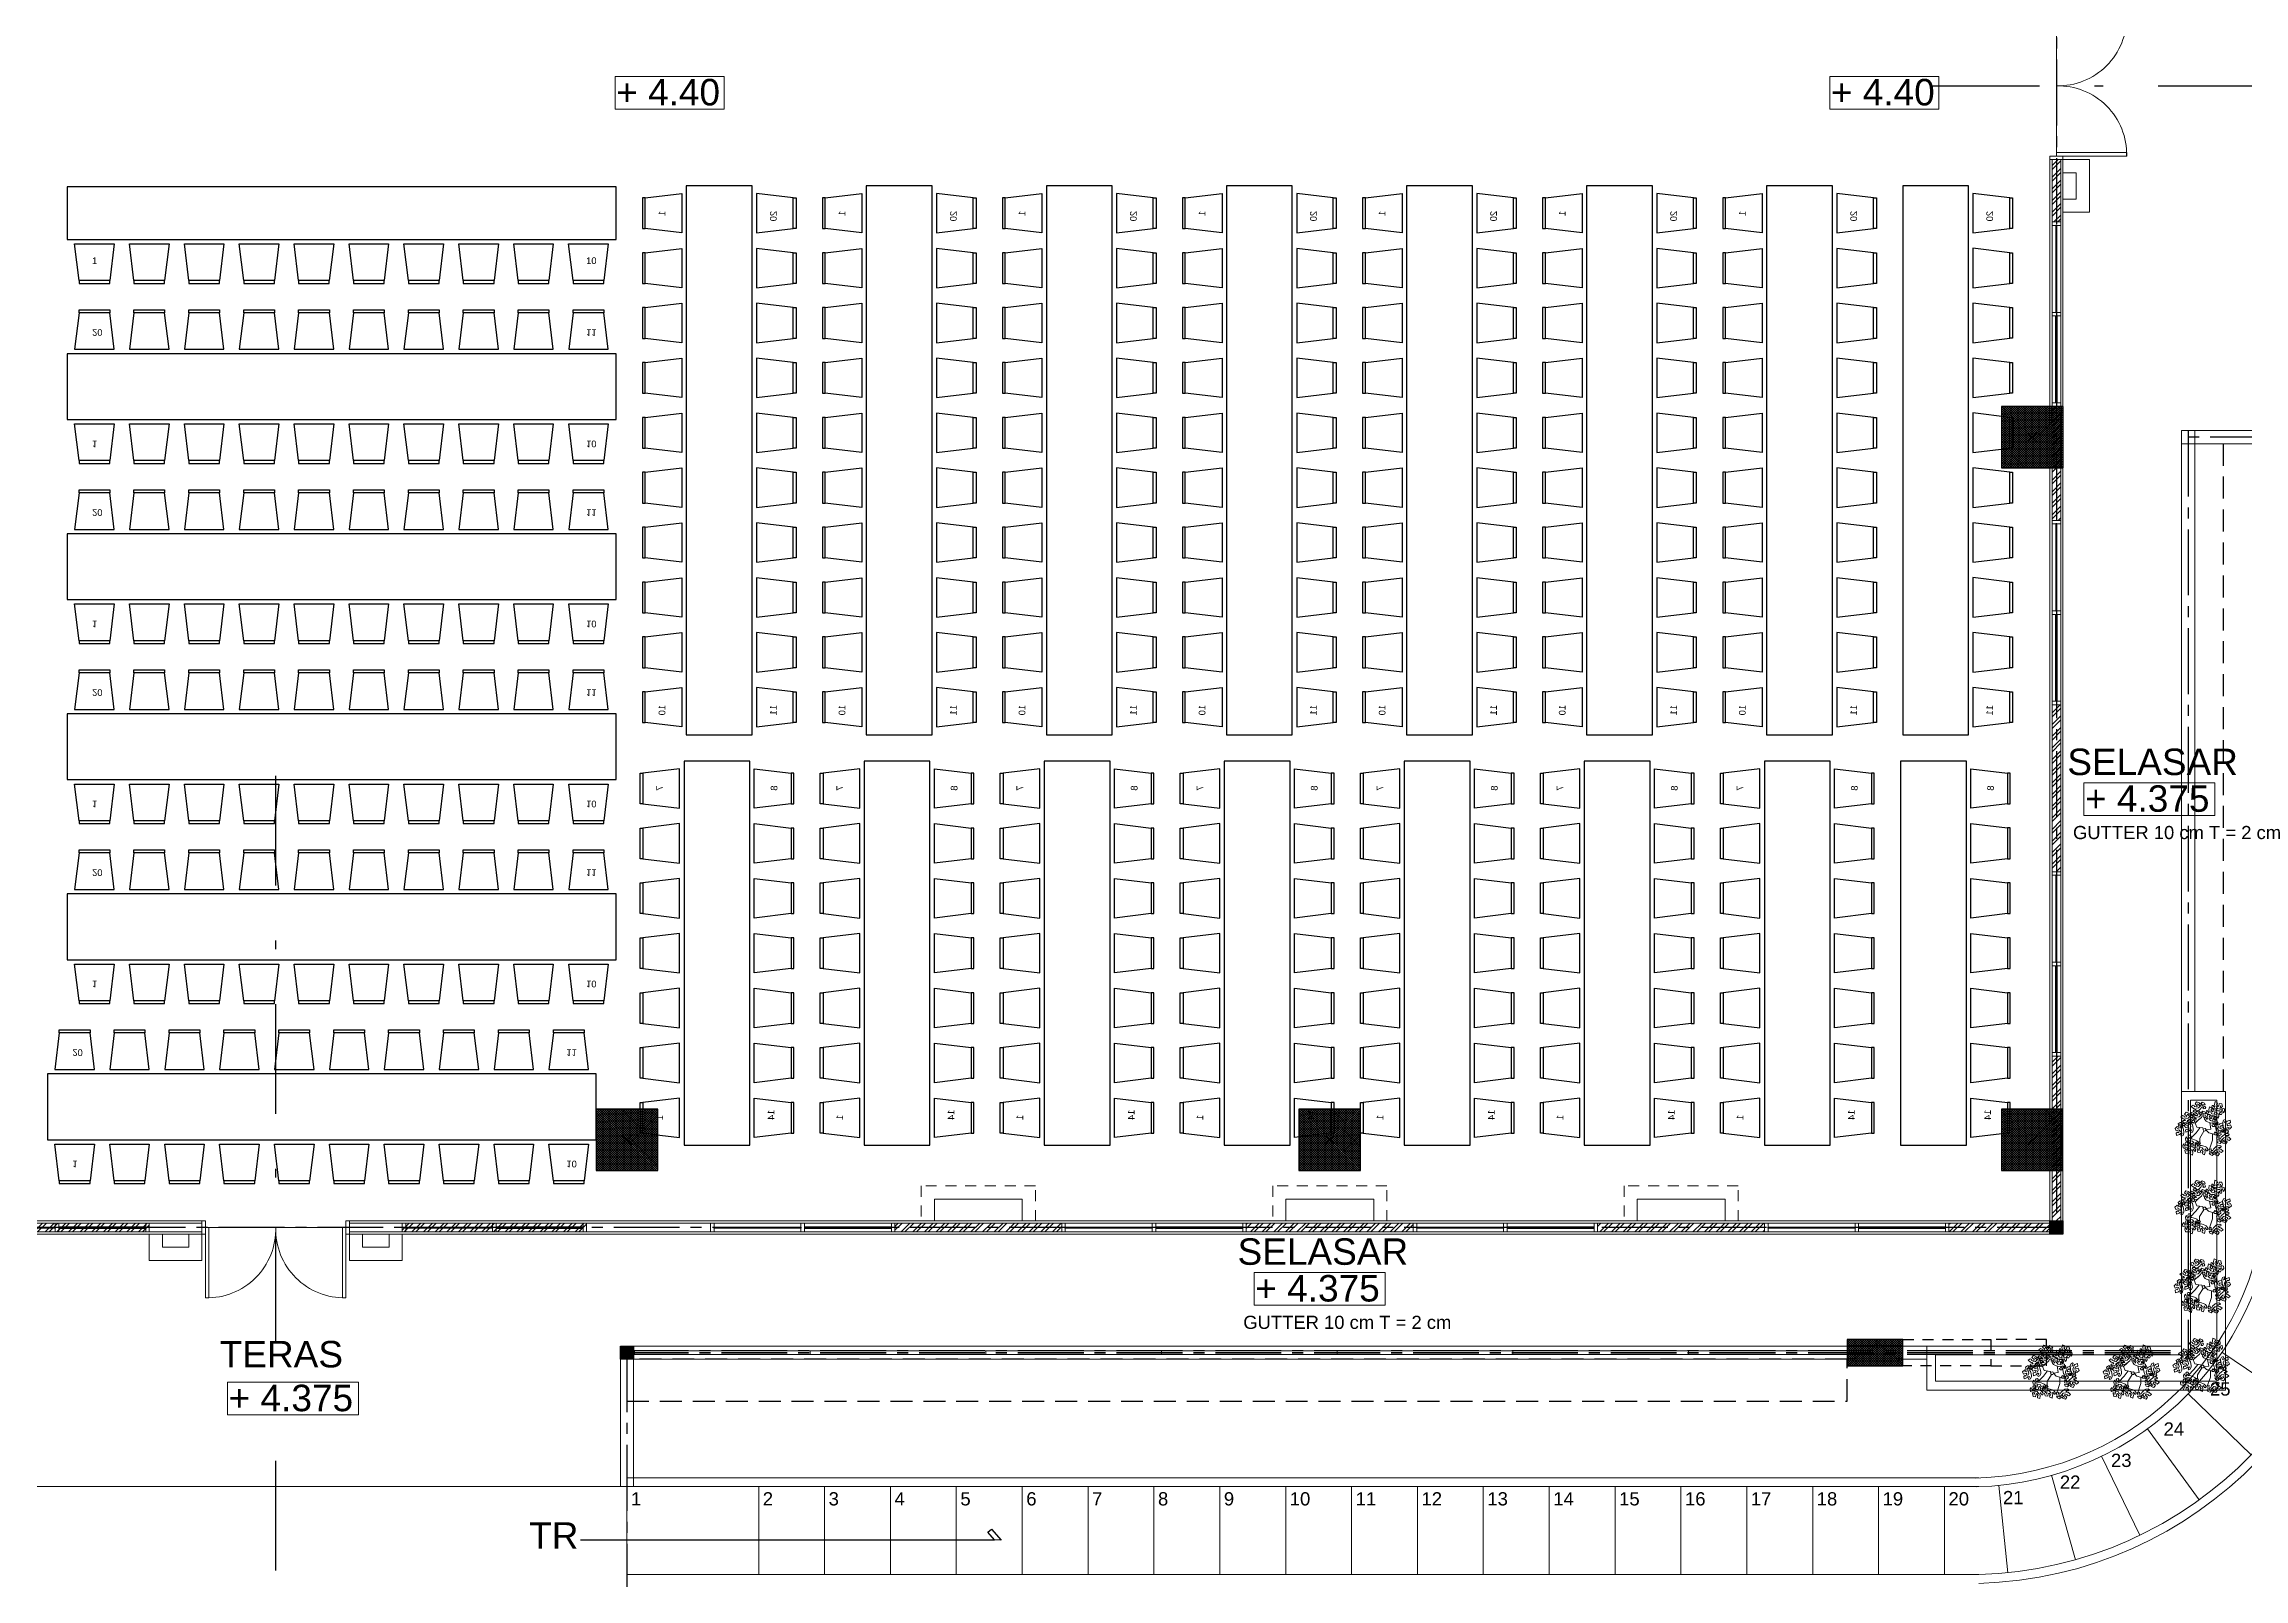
# Model space of a CAD drawing. Header units: inches. Extents: x 249 to 1192, y -18 to 440.
# Drawn here: x 780.75 to 805.8, y 189.37 to 206.85 of the extents above; entities that cross this region are included whole.
import ezdxf

# ---------------------------------------------------------------- set-up
doc = ezdxf.new("R2010")
doc.units = ezdxf.units.IN
doc.header["$MEASUREMENT"] = 0
for name, pattern in [('CENTER2', [1.125, 0.75, -0.125, 0.125, -0.125]), ('DASHDOT', [1, 0.5, -0.25, 0, -0.25]), ('DASHED2', [0.375, 0.25, -0.125]), ('HIDDEN2', [0.1875, 0.125, -0.0625])]:
    doc.linetypes.add(name, pattern=pattern)
for name, color, linetype, lineweight in [('ARSIR BETON', 8, 'Continuous', 0), ('BESI', 201, 'Continuous', 0), ('DIMENSI', 85, 'Continuous', 20), ('DINDING', 6, 'Continuous', 0), ('DINDING2', 137, 'Continuous', 20), ('KACA', 141, 'Continuous', 30), ('KUSEN', 16, 'Continuous', 15), ('PARTISI', 113, 'Continuous', 15), ('TEXT (KET. RUANG)', 7, 'Continuous', 5), ('TEXT (KETERANGAN)', 7, 'Continuous', 25), ('VEGETASI', 60, 'Continuous', 0)]:
    doc.layers.add(name, color=color, linetype=linetype, lineweight=lineweight)
for name, color, linetype in [('ARSIR DINDING', 64, 'Continuous'), ('AS', 15, 'CENTER2'), ('ATAP', 123, 'Continuous'), ('FURNITURE', 11, 'Continuous'), ('KOLOM', 5, 'Continuous')]:
    doc.layers.add(name, color=color, linetype=linetype)
doc.styles.add('ARIAL', font='arial.ttf')
doc.styles.get("Standard").update_dxf_attribs({"font": 'arial.ttf'})

# ---------------------------------------------------------------- blocks, each defined once
blk = doc.blocks.new('K1')
at = {"layer": 'ARSIR BETON'}
h = blk.add_hatch(dxfattribs=at)
h.set_pattern_fill('ANSI37', color=256, scale=0.15, style=0)
h.set_pattern_definition([(45, (258.37489, 277.120751), (-0.01325825, 0.01325825), []), (135, (258.37489, 277.120751), (-0.01325825, -0.01325825), [])])
h.paths.add_polyline_path([(259.125, 277.171), (259.125, 277.871), (258.425, 277.871), (258.425, 277.171)])
at = {"layer": 'KOLOM'}
blk.add_lwpolyline([(258.425, 277.171), (259.125, 277.171), (259.125, 277.871), (258.425, 277.871)], close=True, dxfattribs=at)
for points in [[(258.725, 277.571), (258.825, 277.471)], [(258.725, 277.471), (258.825, 277.571)]]:
    blk.add_lwpolyline(points, dxfattribs=at)
blk = doc.blocks.new('P1')
for points in [[(-56.664, 234.186), (-56.664, 234.986), (-56.624, 234.986), (-56.624, 234.186), (-56.664, 234.186)], [(-55.064, 234.186), (-55.064, 234.986), (-55.104, 234.986), (-55.104, 234.186), (-55.064, 234.186)], [(-56.664, 234.186), (-55.864, 234.186)], [(-55.064, 234.186), (-55.864, 234.186)]]:
    blk.add_lwpolyline(points)
for points in [[(-56.704, 234.111), (-56.664, 234.111), (-56.664, 234.261), (-56.704, 234.261)], [(-55.024, 234.111), (-55.064, 234.111), (-55.064, 234.261), (-55.024, 234.261)]]:
    blk.add_lwpolyline(points, close=True)
for centre, start, end in [((-56.644, 234.206), 358.5312, 91.4688), ((-55.084, 234.206), 88.5312, 181.4688)]:
    blk.add_arc(centre, 0.78, start, end)
blk = doc.blocks.new('+4375')
at = {"layer": 'TEXT (KET. RUANG)', "color": 1}
blk.add_lwpolyline([(875.846, 246.832), (877.335, 246.832), (877.335, 246.459), (875.846, 246.459)], close=True, dxfattribs=at)
at = {"layer": 'TEXT (KET. RUANG)'}
blk.add_text('+ 4.375', height=0.3015, dxfattribs=at).set_placement((875.858, 246.502))
blk = doc.blocks.new('ELV.+4.40')
at = {"layer": 'TEXT (KET. RUANG)', "color": 1}
blk.add_lwpolyline([(5.397, 254.086), (6.64, 254.086), (6.64, 253.713), (5.397, 253.713)], close=True, dxfattribs=at)
at = {"layer": 'TEXT (KET. RUANG)'}
blk.add_text('+ 4.40', height=0.3015, dxfattribs=at).set_placement((5.409, 253.756))
blk = doc.blocks.new('K2')
at = {"layer": 'ARSIR BETON'}
h = blk.add_hatch(dxfattribs=at)
h.set_pattern_fill('ANSI37', color=256, scale=0.1, style=0)
h.set_pattern_definition([(45, (-38.743626, 268.082874), (-0.0088388, 0.0088388), []), (135, (-38.743626, 268.082874), (-0.0088388, -0.0088388), [])])
h.paths.add_polyline_path([(-38.594, 268.233), (-38.744, 268.233), (-38.744, 268.083), (-38.594, 268.083)])
at = {"layer": 'KOLOM'}
blk.add_lwpolyline([(-38.744, 268.083), (-38.594, 268.083), (-38.594, 268.233), (-38.744, 268.233)], close=True, dxfattribs=at)
blk = doc.blocks.new('BRANCHT', base_point=(1.548, 0.551))
for p, q in [((1.511, 0.64), (1.524, 0.662)), ((1.526, 0.607), (1.511, 0.64)), ((1.524, 0.662), (1.551, 0.661)), ((1.55, 0.627), (1.526, 0.607)), ((1.536, 0.471), (1.537, 0.5)), ((1.554, 0.427), (1.536, 0.471)), ((1.537, 0.5), (1.552, 0.572)), ((1.57, 0.598), (1.55, 0.627)), ((1.551, 0.661), (1.582, 0.622)), ((1.551, 0.661), (1.551, 0.661)), ((1.552, 0.572), (1.57, 0.598)), ((1.572, 0.474), (1.594, 0.431)), ((1.606, 0.467), (1.572, 0.474)), ((1.573, 0.682), (1.611, 0.684)), ((1.599, 0.643), (1.573, 0.682)), ((1.582, 0.622), (1.599, 0.643)), ((1.594, 0.431), (1.585, 0.414)), ((1.599, 0.582), (1.587, 0.538)), ((1.587, 0.538), (1.607, 0.492)), ((1.62, 0.64), (1.599, 0.582)), ((1.599, 0.582), (1.668, 0.562)), ((1.626, 0.447), (1.606, 0.467)), ((1.611, 0.684), (1.648, 0.656)), ((1.636, 0.537), (1.625, 0.526)), ((1.625, 0.526), (1.644, 0.481)), ((1.68, 0.427), (1.626, 0.447)), ((1.648, 0.656), (1.636, 0.607)), ((1.636, 0.607), (1.644, 0.59)), ((1.69, 0.518), (1.636, 0.537)), ((1.644, 0.59), (1.667, 0.602)), ((1.644, 0.481), (1.663, 0.492)), ((1.663, 0.492), (1.686, 0.474)), ((1.667, 0.602), (1.71, 0.563)), ((1.667, 0.602), (1.667, 0.602)), ((1.686, 0.474), (1.68, 0.427)), ((1.71, 0.563), (1.69, 0.518)), ((1.585, 0.414), (1.554, 0.427))]:
    blk.add_line(p, q)
blk = doc.blocks.new('T36')
for p, q in [((-0.111, -0.002), (-0.091, 0.108)), ((-0.017, 0.011), (-0.027, -0.001)), ((0.004, 0.007), (-0.017, 0.011)), ((0.016, -0.003), (0.004, 0.007)), ((0.016, -0.003), (0.026, 0.019)), ((0.026, 0.019), (0.124, 0.032)), ((0.07, 0.025), (0.136, -0.06)), ((0.151, 0.1), (0.083, 0.163)), ((0.124, 0.032), (0.151, 0.1)), ((-0.074, -0.06), (-0.174, -0.088)), ((-0.138, -0.078), (-0.138, -0.185)), ((-0.138, -0.185), (-0.081, -0.353)), ((-0.028, -0.013), (-0.111, -0.002)), ((-0.028, -0.013), (-0.074, -0.06)), ((-0.027, -0.001), (-0.028, -0.013)), ((-0.028, -0.013), (-0.026, -0.024)), ((-0.026, -0.024), (-0.018, -0.031)), ((-0.018, -0.031), (-0.001, -0.034)), ((-0.001, -0.034), (0.004, -0.034)), ((0.004, -0.034), (0.013, -0.024)), ((0.004, -0.034), (0.075, -0.149)), ((0.013, -0.024), (0.02, -0.01)), ((0.02, -0.01), (0.016, -0.003)), ((0.075, -0.149), (0.073, -0.293)), ((0.136, -0.06), (0.229, -0.154))]:
    blk.add_line(p, q)
at = {"xscale": 0.8515584, "yscale": 0.8515584, "zscale": 0.8515584}
for p, rotation in [((-0.215, 0.309), 120), ((-0.121, 0.222), 120), ((0.068, 0.33), 59.99999999999999), ((-0.318, 0.042), 180), ((-0.195, 0), 180), ((-0.095, 0.107), 120), ((0.06, 0.183), 59.99999999999999), ((0.243, 0.158), 59.99999999999999), ((-0.298, -0.123), 240), ((-0.168, -0.321), 240), ((0.029, -0.277), 299.9999999999999), ((0.187, -0.168), 299.9999999999999), ((0.233, -0.285), 299.9999999999999)]:
    blk.add_blockref('BRANCHT', p, dxfattribs=dict(at, rotation=rotation))
for p in [(0.192, 0.052), (0.348, -0.001)]:
    blk.add_blockref('BRANCHT', p, dxfattribs=at)
blk = doc.blocks.new('LANTAI 2')
at = {"layer": 'ARSIR BETON'}
h = blk.add_hatch(dxfattribs=at)
h.set_pattern_fill('ANSI37', color=256, scale=0.15, style=0)
h.set_pattern_definition([(135, (725.635014, 175.663672), (0.01325825, 0.01325825), []), (45, (725.635014, 175.663672), (0.01325825, -0.01325825), [])])
h.paths.add_polyline_path([(725.635, 175.964), (725, 175.964), (725, 175.664), (725.635, 175.664)])
at = {"layer": 'ARSIR DINDING'}
h = blk.add_hatch(dxfattribs=at)
h.set_pattern_fill('ANSI32', color=256, scale=0.25, style=0)
h.set_pattern_definition([(45, (727.33308, 177.314185), (-0.06629126, 0.06629126), []), (45, (727.377275, 177.314185), (-0.06629126, 0.06629126), [])])
h.paths.add_polyline_path([(727.333, 181.29), (727.433, 181.29), (727.433, 183.191), (727.333, 183.191)])
h.paths.add_polyline_path([(727.433, 179.191), (727.333, 179.191), (727.333, 177.314), (727.433, 177.314)])
h.paths.add_polyline_path([(727.433, 186.589), (727.333, 186.589), (727.333, 185.291), (727.433, 185.291)])
h.paths.add_polyline_path([(727.333, 188.689), (727.433, 188.689), (727.433, 189.399), (727.333, 189.399)])
h = blk.add_hatch(dxfattribs=at)
h.set_pattern_fill('ANSI32', color=256, scale=0.25, style=0)
h.set_pattern_definition([(45, (694.75834, 177.189185), (-0.0662913, 0.0662913), []), (45, (694.80253, 177.189185), (-0.0662913, 0.0662913), [])])
h.paths.add_polyline_path([(696.058, 177.189), (694.758, 177.189), (694.758, 177.289), (696.058, 177.289)])
h.paths.add_polyline_path([(698.158, 177.189), (700.058, 177.189), (700.058, 177.289), (698.158, 177.289)])
h.paths.add_polyline_path([(703.569, 177.289), (703.569, 177.189), (705.669, 177.189), (705.669, 177.289)])
h = blk.add_hatch(dxfattribs=at)
h.set_pattern_fill('ANSI32', color=256, scale=0.25, style=0)
h.set_pattern_definition([(45, (707.94859, 177.189185), (-0.06629126, 0.06629126), []), (45, (707.99279, 177.189185), (-0.06629126, 0.06629126), [])])
h.paths.add_polyline_path([(714.159, 177.189), (716.059, 177.189), (716.059, 177.289), (714.159, 177.289)])
h.paths.add_polyline_path([(718.159, 177.189), (720.06, 177.189), (720.06, 177.289), (718.159, 177.289)])
h.paths.add_polyline_path([(722.159, 177.189), (724.06, 177.189), (724.06, 177.289), (722.159, 177.289)])
h.paths.add_polyline_path([(726.16, 177.189), (727.308, 177.189), (727.308, 177.289), (726.16, 177.289)])
h.paths.add_polyline_path([(708.549, 177.289), (708.549, 177.189), (710.648, 177.189), (710.648, 177.289)])
at = {"linetype": 'HIDDEN2'}
for points in [[(726.636, 175.664), (725.635, 175.664), (725.635, 175.964), (726.636, 175.964)], [(727.271, 175.964), (726.636, 175.964), (726.636, 175.664), (727.271, 175.664)]]:
    blk.add_lwpolyline(points, close=True, dxfattribs=at)
blk.add_lwpolyline([(710.579, 173.682), (715.293, 173.682), (715.218, 173.77), (715.258, 173.805), (715.367, 173.678), (715.293, 173.682)])
at = {"layer": 'AS'}
blk.add_line((728.883, 186.314), (728.883, 175.739), dxfattribs=at)
for points in [[(727.383, 205.164), (727.383, 177.239)], [(737.758, 186.239), (728.808, 186.239)], [(727.458, 177.239), (688.933, 177.239)], [(711.108, 175.889), (711.108, 169.589)], [(728.683, 175.834), (711.108, 175.834)], [(728.683, 175.814), (711.108, 175.814)], [(728.683, 175.794), (711.108, 175.794)]]:
    blk.add_lwpolyline(points, dxfattribs=at)
at = {"layer": 'ATAP', "linetype": 'DASHED2'}
blk.add_line((729.283, 186.164), (729.283, 178.789), dxfattribs=at)
blk.add_lwpolyline([(725, 175.739), (711.108, 175.739), (711.108, 175.264), (725, 175.264)], close=True, dxfattribs=at)
at = {"layer": 'BESI'}
for points in [[(711.183, 175.794), (725, 175.794), (725, 175.834), (711.183, 175.834)], [(711.195, 175.794), (713.195, 175.794), (713.195, 175.834), (711.195, 175.834)], [(713.195, 175.834), (715.195, 175.834), (715.195, 175.794), (713.195, 175.794)], [(715.195, 175.794), (717.195, 175.794), (717.195, 175.834), (715.195, 175.834)], [(717.195, 175.834), (719.195, 175.834), (719.195, 175.794), (717.195, 175.794)], [(719.195, 175.794), (721.195, 175.794), (721.195, 175.834), (719.195, 175.834)], [(721.195, 175.834), (723.195, 175.834), (723.195, 175.794), (721.195, 175.794)], [(723.195, 175.794), (725, 175.794), (725, 175.834), (723.195, 175.834)]]:
    blk.add_lwpolyline(points, close=True, dxfattribs=at)
at = {"layer": 'DINDING'}
for p, q in [((728.808, 186.314), (728.808, 175.739)), ((728.958, 186.314), (728.958, 178.789))]:
    blk.add_line(p, q, dxfattribs=at)
for points in [[(727.308, 189.399), (727.458, 189.399), (727.458, 177.314), (727.308, 177.314)], [(727.758, 189.399), (727.758, 188.799), (727.458, 188.799), (727.458, 189.399)], [(727.609, 189.25), (727.609, 188.949), (727.608, 188.949), (727.608, 189.25)], [(725.908, 175.389), (729.308, 175.389), (729.308, 178.789), (728.808, 178.789), (728.808, 175.889), (725.908, 175.889)], [(726.008, 175.489), (729.208, 175.489), (729.208, 178.689), (728.908, 178.689), (728.908, 175.789), (726.008, 175.789)], [(694.758, 177.164), (706.269, 177.164), (706.269, 177.314), (694.758, 177.314)], [(706.269, 176.864), (705.669, 176.864), (705.669, 177.164), (706.269, 177.164)], [(707.949, 177.314), (727.308, 177.314), (727.308, 177.164), (707.949, 177.164)], [(707.949, 176.864), (708.549, 176.864), (708.549, 177.164), (707.949, 177.164)], [(706.12, 177.014), (705.819, 177.014), (705.819, 177.015), (706.12, 177.015)], [(708.098, 177.014), (708.399, 177.014), (708.399, 177.015), (708.098, 177.015)], [(711.033, 174.289), (711.183, 174.289), (711.183, 175.739), (711.033, 175.739)], [(711.108, 173.288), (712.608, 173.288), (712.608, 174.289), (711.108, 174.289)]]:
    blk.add_lwpolyline(points, close=True, dxfattribs=at)
for points in [[(727.608, 189.25), (727.458, 189.25)], [(727.609, 188.949), (727.458, 188.949)], [(737.758, 186.314), (728.808, 186.314)], [(737.758, 186.164), (728.808, 186.164)], [(705.819, 177.014), (705.819, 177.164)], [(706.12, 177.015), (706.12, 177.164)], [(708.098, 177.015), (708.098, 177.164)], [(708.399, 177.014), (708.399, 177.164)], [(725.908, 175.889), (711.108, 175.889)], [(725.908, 175.739), (711.108, 175.739)], [(729.268, 175.82), (730.096, 175.259)], [(728.883, 175.347), (729.6, 174.651)], [(728.421, 174.948), (729.007, 174.138)], [(727.898, 174.636), (728.333, 173.736)], [(726.498, 174.389), (711.108, 174.389)], [(727.327, 174.419), (727.6, 173.457)], [(711.108, 174.289), (703.109, 174.289)], [(726.498, 174.289), (711.108, 174.289)], [(711.108, 174.245), (711.108, 173.089)], [(712.608, 174.289), (713.358, 174.289), (713.358, 173.288), (712.608, 173.288), (712.608, 174.289)], [(714.108, 174.289), (713.358, 174.289), (713.358, 173.288), (714.108, 173.288), (714.108, 174.289)], [(714.108, 174.289), (714.858, 174.289), (714.858, 173.288), (714.108, 173.288), (714.108, 174.289)], [(715.608, 174.289), (714.858, 174.289), (714.858, 173.288), (715.608, 173.288), (715.608, 174.289)], [(715.608, 174.289), (716.358, 174.289), (716.358, 173.288), (715.608, 173.288), (715.608, 174.289)], [(717.108, 174.289), (716.358, 174.289), (716.358, 173.288), (717.108, 173.288), (717.108, 174.289)], [(717.108, 174.289), (717.858, 174.289), (717.858, 173.288), (717.108, 173.288), (717.108, 174.289)], [(718.608, 174.289), (717.858, 174.289), (717.858, 173.288), (718.608, 173.288), (718.608, 174.289)], [(718.608, 174.289), (719.358, 174.289), (719.358, 173.288), (718.608, 173.288), (718.608, 174.289)], [(720.108, 174.289), (719.358, 174.289), (719.358, 173.288), (720.108, 173.288), (720.108, 174.289)], [(720.108, 174.289), (720.858, 174.289), (720.858, 173.288), (720.108, 173.288), (720.108, 174.289)], [(721.608, 174.289), (720.858, 174.289), (720.858, 173.288), (721.608, 173.288), (721.608, 174.289)], [(721.608, 174.289), (722.358, 174.289), (722.358, 173.288), (721.608, 173.288), (721.608, 174.289)], [(723.108, 174.289), (722.358, 174.289), (722.358, 173.288), (723.108, 173.288), (723.108, 174.289)], [(723.108, 174.289), (723.858, 174.289), (723.858, 173.288), (723.108, 173.288), (723.108, 174.289)], [(724.608, 174.289), (723.858, 174.289), (723.858, 173.288), (724.608, 173.288), (724.608, 174.289)], [(724.608, 174.289), (725.358, 174.289), (725.358, 173.288), (724.608, 173.288), (724.608, 174.289)], [(726.108, 174.289), (725.358, 174.289), (725.358, 173.288), (726.108, 173.288), (726.108, 174.289)], [(726.728, 174.304), (726.83, 173.309)], [(726.498, 173.288), (711.108, 173.288)]]:
    blk.add_lwpolyline(points, dxfattribs=at)
for points in [[(726.498, 173.288, 0.406069), (730.872, 177.786), (730.872, 185.839)], [(726.498, 171.438, 0.398259), (732.722, 177.786), (732.722, 185.839)], [(726.501, 173.188, 0.406069), (730.972, 177.786), (730.972, 185.839)], [(726.598, 169.689, 0.406069), (734.472, 177.786), (734.472, 185.839)], [(726.601, 169.589, 0.406069), (734.572, 177.786), (734.572, 185.839)], [(726.467, 174.387, 0.406069), (729.772, 177.786), (729.772, 178.996)], [(726.47, 174.287, 0.406069), (729.872, 177.786), (729.872, 178.996)]]:
    blk.add_lwpolyline(points, format="xyb", dxfattribs=at)
at = {"layer": 'DINDING2'}
for points in [[(727.333, 189.399), (727.433, 189.399), (727.433, 177.314), (727.333, 177.314)], [(727.433, 185.291), (727.433, 186.439), (727.333, 186.439), (727.333, 185.291)], [(727.433, 181.29), (727.433, 183.191), (727.333, 183.191), (727.333, 181.29)], [(702.158, 177.189), (706.269, 177.189), (706.269, 177.289), (702.158, 177.289)], [(707.949, 177.289), (712.059, 177.289), (712.059, 177.189), (707.949, 177.189)], [(714.159, 177.189), (716.059, 177.189), (716.059, 177.289), (714.159, 177.289)], [(718.159, 177.189), (720.06, 177.189), (720.06, 177.289), (718.159, 177.289)], [(722.159, 177.189), (724.06, 177.189), (724.06, 177.289), (722.159, 177.289)], [(726.16, 177.189), (727.308, 177.189), (727.308, 177.289), (726.16, 177.289)]]:
    blk.add_lwpolyline(points, close=True, dxfattribs=at)
at = {"layer": 'KACA'}
for points in [[(727.378, 188.649), (727.378, 187.659), (727.388, 187.659), (727.388, 188.649)], [(727.378, 186.629), (727.378, 187.619), (727.388, 187.619), (727.388, 186.629)], [(727.378, 185.251), (727.378, 184.261), (727.388, 184.261), (727.388, 185.251)], [(727.378, 183.231), (727.378, 184.221), (727.388, 184.221), (727.388, 183.231)], [(727.378, 181.25), (727.378, 180.261), (727.388, 180.261), (727.388, 181.25)], [(727.378, 179.231), (727.378, 180.221), (727.388, 180.221), (727.388, 179.231)], [(703.609, 177.244), (704.599, 177.244), (704.599, 177.234), (703.609, 177.234)], [(705.629, 177.244), (704.639, 177.244), (704.639, 177.234), (705.629, 177.234)], [(708.589, 177.244), (709.578, 177.244), (709.578, 177.234), (708.589, 177.234)], [(710.608, 177.244), (709.618, 177.244), (709.618, 177.234), (710.608, 177.234)], [(712.099, 177.244), (713.089, 177.244), (713.089, 177.234), (712.099, 177.234)], [(714.119, 177.244), (713.129, 177.244), (713.129, 177.234), (714.119, 177.234)], [(716.099, 177.244), (717.089, 177.244), (717.089, 177.234), (716.099, 177.234)], [(718.119, 177.244), (717.129, 177.244), (717.129, 177.234), (718.119, 177.234)], [(720.1, 177.244), (721.089, 177.244), (721.089, 177.234), (720.1, 177.234)], [(722.119, 177.244), (721.129, 177.244), (721.129, 177.234), (722.119, 177.234)], [(724.1, 177.244), (725.09, 177.244), (725.09, 177.234), (724.1, 177.234)], [(726.12, 177.244), (725.13, 177.244), (725.13, 177.234), (726.12, 177.234)]]:
    blk.add_lwpolyline(points, close=True, dxfattribs=at)
at = {"layer": 'KOLOM'}
blk.add_lwpolyline([(725.635, 175.964), (725, 175.964), (725, 175.664), (725.635, 175.664)], close=True, dxfattribs=at)
at = {"layer": 'KUSEN'}
for points in [[(727.433, 188.689), (727.333, 188.689), (727.333, 188.649), (727.433, 188.649), (727.433, 188.689)], [(727.433, 187.659), (727.333, 187.659), (727.333, 187.619), (727.433, 187.619), (727.433, 187.659)], [(727.433, 186.629), (727.333, 186.629), (727.333, 186.589), (727.433, 186.589), (727.433, 186.629)], [(727.433, 185.291), (727.333, 185.291), (727.333, 185.251), (727.433, 185.251), (727.433, 185.291)], [(727.433, 184.261), (727.333, 184.261), (727.333, 184.221), (727.433, 184.221), (727.433, 184.261)], [(727.433, 183.231), (727.333, 183.231), (727.333, 183.191), (727.433, 183.191), (727.433, 183.231)], [(727.433, 181.25), (727.333, 181.25), (727.333, 181.29), (727.433, 181.29), (727.433, 181.25)], [(727.433, 180.221), (727.333, 180.221), (727.333, 180.261), (727.433, 180.261), (727.433, 180.221)], [(727.433, 179.191), (727.333, 179.191), (727.333, 179.231), (727.433, 179.231), (727.433, 179.191)], [(727.433, 179.231), (727.333, 179.231), (727.333, 179.191), (727.433, 179.191), (727.433, 179.231)], [(704.639, 177.189), (704.639, 177.289), (704.599, 177.289), (704.599, 177.189), (704.639, 177.189)], [(705.669, 177.189), (705.669, 177.289), (705.629, 177.289), (705.629, 177.189), (705.669, 177.189)], [(708.549, 177.189), (708.549, 177.289), (708.589, 177.289), (708.589, 177.189), (708.549, 177.189)], [(709.578, 177.189), (709.578, 177.289), (709.618, 177.289), (709.618, 177.189), (709.578, 177.189)], [(710.608, 177.189), (710.608, 177.289), (710.648, 177.289), (710.648, 177.189), (710.608, 177.189)], [(712.099, 177.189), (712.099, 177.289), (712.059, 177.289), (712.059, 177.189), (712.099, 177.189)], [(713.129, 177.189), (713.129, 177.289), (713.089, 177.289), (713.089, 177.189), (713.129, 177.189)], [(714.159, 177.189), (714.159, 177.289), (714.119, 177.289), (714.119, 177.189), (714.159, 177.189)], [(716.059, 177.189), (716.059, 177.289), (716.099, 177.289), (716.099, 177.189), (716.059, 177.189)], [(716.059, 177.189), (716.059, 177.289), (716.099, 177.289), (716.099, 177.189), (716.059, 177.189)], [(717.089, 177.189), (717.089, 177.289), (717.129, 177.289), (717.129, 177.189), (717.089, 177.189)], [(718.119, 177.189), (718.119, 177.289), (718.159, 177.289), (718.159, 177.189), (718.119, 177.189)], [(720.06, 177.189), (720.06, 177.289), (720.1, 177.289), (720.1, 177.189), (720.06, 177.189)], [(720.1, 177.189), (720.1, 177.289), (720.06, 177.289), (720.06, 177.189), (720.1, 177.189)], [(721.089, 177.189), (721.089, 177.289), (721.129, 177.289), (721.129, 177.189), (721.089, 177.189)], [(722.119, 177.189), (722.119, 177.289), (722.159, 177.289), (722.159, 177.189), (722.119, 177.189)], [(724.1, 177.189), (724.1, 177.289), (724.06, 177.289), (724.06, 177.189), (724.1, 177.189)], [(725.13, 177.189), (725.13, 177.289), (725.09, 177.289), (725.09, 177.189), (725.13, 177.189)], [(726.16, 177.189), (726.16, 177.289), (726.12, 177.289), (726.12, 177.189), (726.16, 177.189)]]:
    blk.add_lwpolyline(points, dxfattribs=at)
for points in [[(727.433, 188.689), (727.433, 186.589), (727.333, 186.589), (727.333, 188.689)], [(727.433, 185.291), (727.433, 183.191), (727.333, 183.191), (727.333, 185.291)], [(727.433, 179.191), (727.433, 181.29), (727.333, 181.29), (727.333, 179.191)], [(705.669, 177.189), (703.569, 177.189), (703.569, 177.289), (705.669, 177.289)], [(708.549, 177.189), (710.648, 177.189), (710.648, 177.289), (708.549, 177.289)], [(714.159, 177.189), (712.059, 177.189), (712.059, 177.289), (714.159, 177.289)], [(716.059, 177.189), (718.159, 177.189), (718.159, 177.289), (716.059, 177.289)], [(720.06, 177.189), (722.159, 177.189), (722.159, 177.289), (720.06, 177.289)], [(726.16, 177.189), (724.06, 177.189), (724.06, 177.289), (726.16, 177.289)]]:
    blk.add_lwpolyline(points, close=True, dxfattribs=at)
at = {"layer": 'PARTISI', "linetype": 'HIDDEN2'}
for points in [[(715.759, 177.314), (715.759, 177.714), (714.459, 177.714), (714.459, 177.314)], [(719.76, 177.314), (719.76, 177.714), (718.46, 177.714), (718.46, 177.314)], [(723.759, 177.314), (723.759, 177.714), (722.46, 177.714), (722.46, 177.314)]]:
    blk.add_lwpolyline(points, dxfattribs=at)
at = {"layer": 'PARTISI'}
for points in [[(715.609, 177.314), (715.609, 177.564), (714.609, 177.564), (714.609, 177.314)], [(719.61, 177.314), (719.61, 177.564), (718.61, 177.564), (718.61, 177.314)], [(723.61, 177.314), (723.61, 177.564), (722.609, 177.564), (722.609, 177.314)]]:
    blk.add_lwpolyline(points, dxfattribs=at)
at = {"xscale": -1, "rotation": 180}
for p in [(766.052, 445.397), (749.777, 443.972)]:
    blk.add_blockref('K2', p, dxfattribs=at)
at = {"layer": 'DIMENSI'}
for p in [(-148.149, -64.529), (-157.596, -70.105), (-169.285, -71.354)]:
    blk.add_blockref('+4375', p, dxfattribs=at)
at = {"layer": 'KOLOM'}
for p in [(468.334, -91.282), (452.333, -99.282), (460.333, -99.282), (468.333, -99.282)]:
    blk.add_blockref('K1', p, dxfattribs=at)
at = {"layer": 'KUSEN'}
for p, rotation in [((493.197, 134.375), 269.9999999999999), ((651.245, 411.425), 179.9999999999999)]:
    blk.add_blockref('P1', p, dxfattribs=dict(at, rotation=rotation))
at = {"layer": 'TEXT (KET. RUANG)'}
for p in [(705.576, -63.74), (719.406, -63.74)]:
    blk.add_blockref('ELV.+4.40', p, dxfattribs=at)
at = {"layer": 'VEGETASI', "xscale": -0.6836441415344511, "yscale": 0.683644141534451, "zscale": 0.6836441415344507}
for p in [(729.066, 178.36), (729.065, 177.465), (729.055, 176.57), (727.329, 175.589), (728.249, 175.589), (729.042, 175.664)]:
    blk.add_blockref('T36', p, dxfattribs=at)
at = {"layer": 'TEXT (KET. RUANG)'}
for s, p in [('SELASAR', (727.507, 182.391)), ('SELASAR', (718.06, 176.815)), ('TERAS', (706.471, 175.647))]:
    blk.add_text(s, height=0.3015, rotation=360, dxfattribs=at).set_placement(p)
for s, height, p in [('25', 0.1507, (729.131, 175.326)), ('24', 0.1507, (728.603, 174.87)), ('23', 0.1507, (728.004, 174.513)), ('22', 0.1507, (727.422, 174.265)), ('1', 0.151, (711.154, 174.075)), ('2', 0.151, (712.654, 174.075)), ('3', 0.151, (713.404, 174.075)), ('4', 0.151, (714.154, 174.075)), ('5', 0.151, (714.904, 174.075)), ('6', 0.151, (715.654, 174.075)), ('7', 0.151, (716.404, 174.075)), ('8', 0.151, (717.154, 174.075)), ('9', 0.151, (717.904, 174.075)), ('10', 0.1507, (718.654, 174.075)), ('11', 0.1507, (719.404, 174.075)), ('12', 0.1507, (720.154, 174.075)), ('13', 0.1507, (720.904, 174.075)), ('14', 0.1507, (721.654, 174.075)), ('15', 0.1507, (722.404, 174.075)), ('16', 0.1507, (723.154, 174.075)), ('17', 0.1507, (723.904, 174.075)), ('18', 0.1507, (724.654, 174.075)), ('19', 0.1507, (725.404, 174.075)), ('20', 0.1507, (726.154, 174.075)), ('21', 0.1507, (726.774, 174.089)), ('TR', 0.3015, (709.994, 173.582))]:
    blk.add_text(s, height=height, dxfattribs=at).set_placement(p)
at = {"layer": 'TEXT (KET. RUANG)', "char_height": 0.15, "width": 2.50139, "attachment_point": 1}
for insert in [(727.572, 181.812), (718.125, 176.235)]:
    blk.add_mtext('GUTTER 10 cm T = 2 cm', dxfattribs=dict(at, insert=insert))
blk = doc.blocks.new('KURSI 10')
blk.add_lwpolyline([(776.982, 200.993), (776.982, 200.393), (783.232, 200.393), (783.232, 200.993), (776.982, 200.993)])
for points in [[(777.468, 199.926), (777.118, 199.926), (777.068, 200.343), (777.518, 200.343)], [(778.093, 199.926), (777.743, 199.926), (777.693, 200.343), (778.143, 200.343)], [(778.718, 199.926), (778.368, 199.926), (778.318, 200.343), (778.768, 200.343)], [(779.343, 199.926), (778.993, 199.926), (778.943, 200.343), (779.393, 200.343)], [(779.968, 199.926), (779.618, 199.926), (779.568, 200.343), (780.018, 200.343)], [(780.593, 199.926), (780.243, 199.926), (780.193, 200.343), (780.643, 200.343)], [(781.218, 199.926), (780.868, 199.926), (780.818, 200.343), (781.268, 200.343)], [(781.843, 199.926), (781.493, 199.926), (781.443, 200.343), (781.893, 200.343)], [(782.468, 199.926), (782.118, 199.926), (782.068, 200.343), (782.518, 200.343)], [(783.093, 199.926), (782.743, 199.926), (782.693, 200.343), (783.143, 200.343)], [(777.118, 199.893), (777.468, 199.893), (777.468, 199.926), (777.118, 199.926)], [(777.743, 199.893), (778.093, 199.893), (778.093, 199.926), (777.743, 199.926)], [(778.368, 199.893), (778.718, 199.893), (778.718, 199.926), (778.368, 199.926)], [(778.993, 199.893), (779.343, 199.893), (779.343, 199.926), (778.993, 199.926)], [(779.618, 199.893), (779.968, 199.893), (779.968, 199.926), (779.618, 199.926)], [(780.243, 199.893), (780.593, 199.893), (780.593, 199.926), (780.243, 199.926)], [(780.868, 199.893), (781.218, 199.893), (781.218, 199.926), (780.868, 199.926)], [(781.493, 199.893), (781.843, 199.893), (781.843, 199.926), (781.493, 199.926)], [(782.118, 199.893), (782.468, 199.893), (782.468, 199.926), (782.118, 199.926)], [(782.743, 199.893), (783.093, 199.893), (783.093, 199.926), (782.743, 199.926)]]:
    blk.add_lwpolyline(points, close=True)
at = {"char_height": 0.076, "attachment_point": 1, "style": 'ARIAL'}
for s, insert in [('1', (777.267, 200.19)), ('10', (782.892, 200.19))]:
    blk.add_mtext_dynamic_manual_height_columns(s, width=0.10095, gutter_width=0.38, heights=[0], dxfattribs=dict(at, insert=insert))
blk = doc.blocks.new('KURSI 20')
for points in [[(740.471, 207.111), (740.121, 207.111), (740.071, 206.693), (740.521, 206.693)], [(740.121, 207.143), (740.471, 207.143), (740.471, 207.111), (740.121, 207.111)], [(741.096, 207.111), (740.746, 207.111), (740.696, 206.693), (741.146, 206.693)], [(740.746, 207.143), (741.096, 207.143), (741.096, 207.111), (740.746, 207.111)], [(741.721, 207.111), (741.371, 207.111), (741.321, 206.693), (741.771, 206.693)], [(741.371, 207.143), (741.721, 207.143), (741.721, 207.111), (741.371, 207.111)], [(742.346, 207.111), (741.996, 207.111), (741.946, 206.693), (742.396, 206.693)], [(741.996, 207.143), (742.346, 207.143), (742.346, 207.111), (741.996, 207.111)], [(742.971, 207.111), (742.621, 207.111), (742.571, 206.693), (743.021, 206.693)], [(742.621, 207.143), (742.971, 207.143), (742.971, 207.111), (742.621, 207.111)], [(743.596, 207.111), (743.246, 207.111), (743.196, 206.693), (743.646, 206.693)], [(743.246, 207.143), (743.596, 207.143), (743.596, 207.111), (743.246, 207.111)], [(744.221, 207.111), (743.871, 207.111), (743.821, 206.693), (744.271, 206.693)], [(743.871, 207.143), (744.221, 207.143), (744.221, 207.111), (743.871, 207.111)], [(744.846, 207.111), (744.496, 207.111), (744.446, 206.693), (744.896, 206.693)], [(744.496, 207.143), (744.846, 207.143), (744.846, 207.111), (744.496, 207.111)], [(745.471, 207.111), (745.121, 207.111), (745.071, 206.693), (745.521, 206.693)], [(745.121, 207.143), (745.471, 207.143), (745.471, 207.111), (745.121, 207.111)], [(746.096, 207.111), (745.746, 207.111), (745.696, 206.693), (746.146, 206.693)], [(745.746, 207.143), (746.096, 207.143), (746.096, 207.111), (745.746, 207.111)], [(739.985, 205.893), (739.985, 206.643), (746.235, 206.643), (746.235, 205.893)], [(740.471, 205.426), (740.121, 205.426), (740.071, 205.843), (740.521, 205.843)], [(741.096, 205.426), (740.746, 205.426), (740.696, 205.843), (741.146, 205.843)], [(741.721, 205.426), (741.371, 205.426), (741.321, 205.843), (741.771, 205.843)], [(742.346, 205.426), (741.996, 205.426), (741.946, 205.843), (742.396, 205.843)], [(742.971, 205.426), (742.621, 205.426), (742.571, 205.843), (743.021, 205.843)], [(743.596, 205.426), (743.246, 205.426), (743.196, 205.843), (743.646, 205.843)], [(744.221, 205.426), (743.871, 205.426), (743.821, 205.843), (744.271, 205.843)], [(744.846, 205.426), (744.496, 205.426), (744.446, 205.843), (744.896, 205.843)], [(745.471, 205.426), (745.121, 205.426), (745.071, 205.843), (745.521, 205.843)], [(746.096, 205.426), (745.746, 205.426), (745.696, 205.843), (746.146, 205.843)], [(740.121, 205.393), (740.471, 205.393), (740.471, 205.426), (740.121, 205.426)], [(740.746, 205.393), (741.096, 205.393), (741.096, 205.426), (740.746, 205.426)], [(741.371, 205.393), (741.721, 205.393), (741.721, 205.426), (741.371, 205.426)], [(741.996, 205.393), (742.346, 205.393), (742.346, 205.426), (741.996, 205.426)], [(742.621, 205.393), (742.971, 205.393), (742.971, 205.426), (742.621, 205.426)], [(743.246, 205.393), (743.596, 205.393), (743.596, 205.426), (743.246, 205.426)], [(743.871, 205.393), (744.221, 205.393), (744.221, 205.426), (743.871, 205.426)], [(744.496, 205.393), (744.846, 205.393), (744.846, 205.426), (744.496, 205.426)], [(745.121, 205.393), (745.471, 205.393), (745.471, 205.426), (745.121, 205.426)], [(745.746, 205.393), (746.096, 205.393), (746.096, 205.426), (745.746, 205.426)]]:
    blk.add_lwpolyline(points, close=True)
at = {"char_height": 0.076, "attachment_point": 1, "style": 'ARIAL'}
for s, insert in [('1', (740.27, 206.958)), ('10', (745.895, 206.958)), ('20', (740.27, 205.69)), ('11', (745.895, 205.69))]:
    blk.add_mtext_dynamic_manual_height_columns(s, width=0.10095, gutter_width=0.38, heights=[0], dxfattribs=dict(at, insert=insert))
blk = doc.blocks.new('meja 10')
for points in [[(726.883, 191.378), (726.133, 191.378), (726.133, 197.628), (726.883, 197.628)], [(727.351, 197.489), (727.351, 197.139), (726.933, 197.089), (726.933, 197.539)], [(727.383, 197.139), (727.383, 197.489), (727.351, 197.489), (727.351, 197.139)], [(727.351, 196.864), (727.351, 196.514), (726.933, 196.464), (726.933, 196.914)], [(727.383, 196.514), (727.383, 196.864), (727.351, 196.864), (727.351, 196.514)], [(727.351, 196.239), (727.351, 195.889), (726.933, 195.839), (726.933, 196.289)], [(727.383, 195.889), (727.383, 196.239), (727.351, 196.239), (727.351, 195.889)], [(727.351, 195.614), (727.351, 195.264), (726.933, 195.214), (726.933, 195.664)], [(727.383, 195.264), (727.383, 195.614), (727.351, 195.614), (727.351, 195.264)], [(727.351, 194.989), (727.351, 194.639), (726.933, 194.589), (726.933, 195.039)], [(727.383, 194.639), (727.383, 194.989), (727.351, 194.989), (727.351, 194.639)], [(727.351, 194.364), (727.351, 194.014), (726.933, 193.964), (726.933, 194.414)], [(727.383, 194.014), (727.383, 194.364), (727.351, 194.364), (727.351, 194.014)], [(727.351, 193.739), (727.351, 193.389), (726.933, 193.339), (726.933, 193.789)], [(727.383, 193.389), (727.383, 193.739), (727.351, 193.739), (727.351, 193.389)], [(727.351, 193.114), (727.351, 192.764), (726.933, 192.714), (726.933, 193.164)], [(727.383, 192.764), (727.383, 193.114), (727.351, 193.114), (727.351, 192.764)], [(727.351, 192.489), (727.351, 192.139), (726.933, 192.089), (726.933, 192.539)], [(727.383, 192.139), (727.383, 192.489), (727.351, 192.489), (727.351, 192.139)], [(727.351, 191.864), (727.351, 191.514), (726.933, 191.464), (726.933, 191.914)], [(727.383, 191.514), (727.383, 191.864), (727.351, 191.864), (727.351, 191.514)]]:
    blk.add_lwpolyline(points, close=True)
at = {"char_height": 0.076, "attachment_point": 1, "rotation": 90, "style": 'ARIAL'}
for s, insert in [('11', (727.086, 197.289)), ('20', (727.086, 191.664))]:
    blk.add_mtext_dynamic_manual_height_columns(s, width=0.10095, gutter_width=0.38, heights=[0], dxfattribs=dict(at, insert=insert))
blk = doc.blocks.new('KURSI 14')
for points in [[(711.783, 181.914), (711.783, 181.564), (711.815, 181.564), (711.815, 181.914)], [(711.815, 181.564), (711.815, 181.914), (712.233, 181.964), (712.233, 181.514)], [(712.283, 182.05), (713.033, 182.05), (713.033, 177.677), (712.283, 177.677)], [(713.501, 181.564), (713.501, 181.914), (713.083, 181.964), (713.083, 181.514)], [(713.533, 181.914), (713.533, 181.564), (713.501, 181.564), (713.501, 181.914)], [(711.783, 181.289), (711.783, 180.939), (711.815, 180.939), (711.815, 181.289)], [(711.815, 180.939), (711.815, 181.289), (712.233, 181.339), (712.233, 180.889)], [(713.501, 180.939), (713.501, 181.289), (713.083, 181.339), (713.083, 180.889)], [(713.533, 181.289), (713.533, 180.939), (713.501, 180.939), (713.501, 181.289)], [(711.783, 180.664), (711.783, 180.314), (711.815, 180.314), (711.815, 180.664)], [(711.815, 180.314), (711.815, 180.664), (712.233, 180.714), (712.233, 180.264)], [(713.501, 180.314), (713.501, 180.664), (713.083, 180.714), (713.083, 180.264)], [(713.533, 180.664), (713.533, 180.314), (713.501, 180.314), (713.501, 180.664)], [(711.783, 180.039), (711.783, 179.689), (711.815, 179.689), (711.815, 180.039)], [(711.815, 179.689), (711.815, 180.039), (712.233, 180.089), (712.233, 179.639)], [(713.501, 179.689), (713.501, 180.039), (713.083, 180.089), (713.083, 179.639)], [(713.533, 180.039), (713.533, 179.689), (713.501, 179.689), (713.501, 180.039)], [(711.783, 179.414), (711.783, 179.064), (711.815, 179.064), (711.815, 179.414)], [(711.815, 179.064), (711.815, 179.414), (712.233, 179.464), (712.233, 179.014)], [(713.501, 179.064), (713.501, 179.414), (713.083, 179.464), (713.083, 179.014)], [(713.533, 179.414), (713.533, 179.064), (713.501, 179.064), (713.501, 179.414)], [(711.783, 178.789), (711.783, 178.439), (711.815, 178.439), (711.815, 178.789)], [(711.815, 178.439), (711.815, 178.789), (712.233, 178.839), (712.233, 178.389)], [(713.501, 178.439), (713.501, 178.789), (713.083, 178.839), (713.083, 178.389)], [(713.533, 178.789), (713.533, 178.439), (713.501, 178.439), (713.501, 178.789)], [(711.783, 178.164), (711.783, 177.814), (711.815, 177.814), (711.815, 178.164)], [(711.815, 177.814), (711.815, 178.164), (712.233, 178.214), (712.233, 177.764)], [(713.501, 177.814), (713.501, 178.164), (713.083, 178.214), (713.083, 177.764)], [(713.533, 178.164), (713.533, 177.814), (713.501, 177.814), (713.501, 178.164)]]:
    blk.add_lwpolyline(points, close=True)
at = {"char_height": 0.076, "rotation": 90, "style": 'ARIAL'}
for s, insert, attachment_point in [('1', (711.968, 181.764), 3), ('14', (713.236, 181.764), 3), ('7', (711.968, 178.014), 3), ('8', (713.347, 178.014), 9)]:
    blk.add_mtext_dynamic_manual_height_columns(s, width=0.10095, gutter_width=0.38, heights=[0], dxfattribs=dict(at, insert=insert, attachment_point=attachment_point))
blk = doc.blocks.new('kursi 7')
for points in [[(725.608, 210.03), (726.358, 210.03), (726.358, 205.658), (725.608, 205.658)], [(726.826, 209.544), (726.826, 209.894), (726.408, 209.944), (726.408, 209.494)], [(726.858, 209.894), (726.858, 209.544), (726.826, 209.544), (726.826, 209.894)], [(726.826, 208.919), (726.826, 209.269), (726.408, 209.319), (726.408, 208.869)], [(726.858, 209.269), (726.858, 208.919), (726.826, 208.919), (726.826, 209.269)], [(726.826, 208.294), (726.826, 208.644), (726.408, 208.694), (726.408, 208.244)], [(726.858, 208.644), (726.858, 208.294), (726.826, 208.294), (726.826, 208.644)], [(726.826, 207.669), (726.826, 208.019), (726.408, 208.069), (726.408, 207.619)], [(726.858, 208.019), (726.858, 207.669), (726.826, 207.669), (726.826, 208.019)], [(726.826, 207.044), (726.826, 207.394), (726.408, 207.444), (726.408, 206.994)], [(726.858, 207.394), (726.858, 207.044), (726.826, 207.044), (726.826, 207.394)], [(726.826, 206.419), (726.826, 206.769), (726.408, 206.819), (726.408, 206.369)], [(726.858, 206.769), (726.858, 206.419), (726.826, 206.419), (726.826, 206.769)], [(726.826, 205.794), (726.826, 206.144), (726.408, 206.194), (726.408, 205.744)], [(726.858, 206.144), (726.858, 205.794), (726.826, 205.794), (726.826, 206.144)]]:
    blk.add_lwpolyline(points, close=True)
at = {"char_height": 0.076, "rotation": 90, "style": 'ARIAL'}
for s, insert, attachment_point in [('14', (726.561, 209.744), 3), ('8', (726.672, 205.994), 9)]:
    blk.add_mtext_dynamic_manual_height_columns(s, width=0.10095, gutter_width=0.38, heights=[0], dxfattribs=dict(at, insert=insert, attachment_point=attachment_point))

msp = doc.modelspace()

# ---------------------------------------------------------------- block references
msp.add_blockref('LANTAI 2', (76.2777, 16.1343))

# ---------------------------------------------------------------- next in the draw order: linework, layer by layer
at = {"layer": 'TEXT (KETERANGAN)', "linetype": 'DASHDOT', "ltscale": 2.5}
for points in [[(802.2195, 206.3733), (823.7701, 206.3733)], [(783.3866, 179.0679), (783.3866, 198.8962)]]:
    msp.add_lwpolyline(points, dxfattribs=at)

# ---------------------------------------------------------------- next in the draw order: block references
at = {"layer": 'FURNITURE'}
msp.add_blockref('KURSI 10', (4.0289, 4.2297), dxfattribs=at)
at = {"layer": 'FURNITURE', "xscale": -1}
for name, p, rotation in [('KURSI 20', (994.7039, 945.2188), 90), ('KURSI 20', (996.7539, 945.2188), 90), ('KURSI 20', (998.8039, 945.2188), 90), ('KURSI 20', (1000.8539, 945.2188), 90), ('KURSI 20', (1002.9039, 945.2188), 90), ('KURSI 20', (1004.9539, 945.2188), 90), ('KURSI 20', (1007.0039, 945.2188), 90), ('meja 10', (75.7777, 396.6122), 180), ('KURSI 20', (41.026, 409.2163), 180), ('KURSI 20', (41.026, 407.1663), 180), ('KURSI 20', (41.026, 405.1163), 180), ('KURSI 14', (75.7527, 376.3616), 180), ('KURSI 14', (77.8027, 376.3616), 180), ('KURSI 14', (79.8527, 376.3616), 180), ('KURSI 14', (81.9027, 376.3616), 180), ('KURSI 14', (83.9527, 376.3616), 180), ('KURSI 14', (86.0027, 376.3616), 180), ('KURSI 14', (88.0527, 376.3616), 180), ('kursi 7', (76.2777, 404.3419), 180), ('KURSI 20', (41.026, 403.0663), 180), ('KURSI 20', (40.8015, 401.0168), 180)]:
    msp.add_blockref(name, p, dxfattribs=dict(at, rotation=rotation))

doc.saveas('drawing.dxf')
